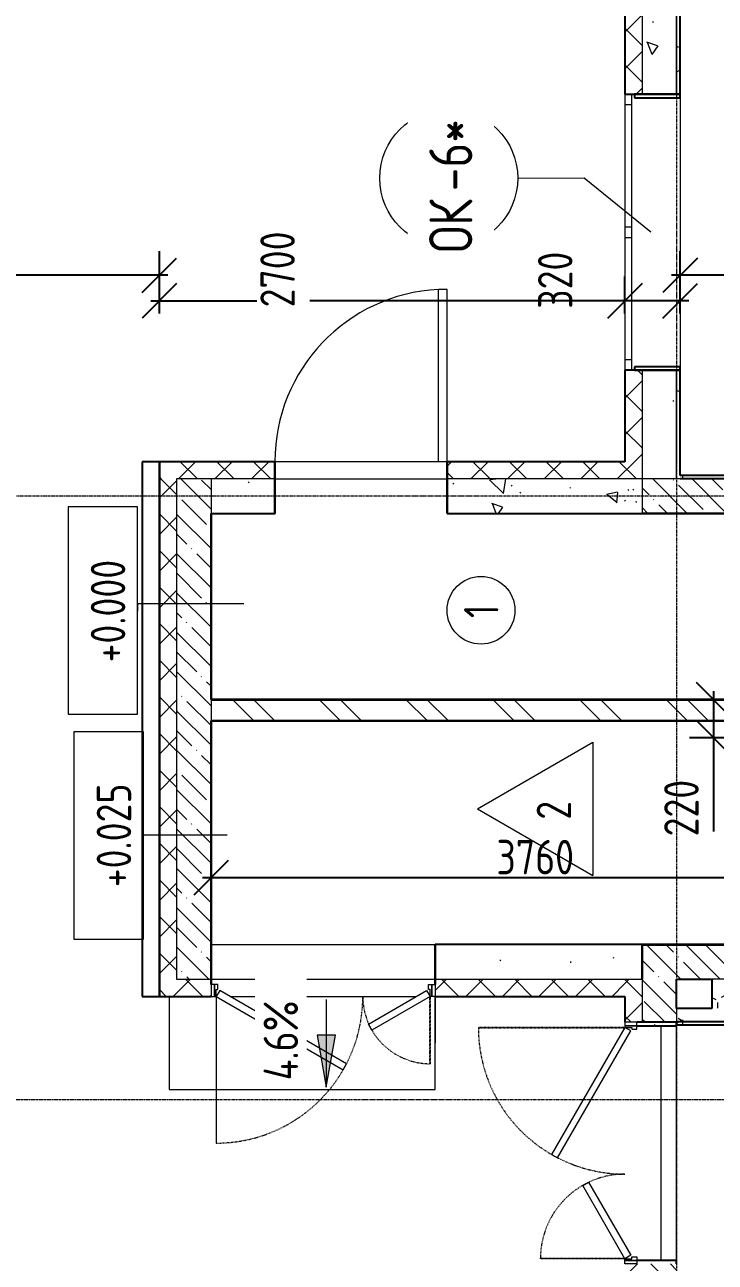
# Model space of a CAD drawing. Header units: millimetres. Extents: x -11854 to 4360091, y -19344 to 4989148.
# Drawn here: x 4962 to 8967, y 28142 to 35315 of the extents above; entities that cross this region are included whole.
import ezdxf

# ---------------------------------------------------------------- set-up
doc = ezdxf.new("R2010")
doc.units = ezdxf.units.MM
doc.linetypes.add('Линия сетки', pattern=[22.225, 12.7, -3.175, 3.175, -3.175])
doc.linetypes.add('Штрих', pattern=[6.35, 3.175, -3.175])
doc.layers.get('0').update_dxf_attribs({"color": 254})
doc.layers.get('Defpoints').update_dxf_attribs({"color": 254})
for name, color, linetype, lineweight in [('A-ANNO-DIMS', 254, 'Continuous', 9), ('A-AREA-IDEN', 254, 'Continuous', 9), ('A-DOOR', 254, 'Continuous', 9), ('A-DOOR-FRAM', 254, 'Continuous', 18), ('A-FLOR', 254, 'Continuous', 9), ('A-GLAZ', 254, 'Continuous', 9), ('A-GLAZ-IDEN', 254, 'Continuous', 9), ('A-WALL', 254, 'Continuous', 9), ('G-ANNO-DIMS', 254, 'Continuous', 9), ('S-GRID', 254, 'Continuous', 9)]:
    doc.layers.add(name, color=color, linetype=linetype, lineweight=lineweight)
doc.styles.add('ISOCPEUR', font='isocpeur.ttf', dxfattribs={"width": 0.8, "height": 200})
doc.styles.add('ISOCPEUR_1', font='isocpeur.ttf', dxfattribs={"width": 0.8, "height": 250})
doc.styles.add('ISOCPEUR_B', font='', dxfattribs={"width": 0.8, "height": 200})
doc.styles.get('ISOCPEUR_B').set_extended_font_data('ISOCPEUR', bold=True)
doc.dimstyles.new('2_0_мм_ISOCPEUR', dxfattribs={"dimscale": 304.8, "dimtxt": 199.196235, "dimasz": 0.656168, "dimexe": 0.459318, "dimexo": 0.625, "dimgap": 0.065617, "dimtad": 1, "dimdec": 0, "dimtxsty": 'ISOCPEUR', "dimblk1": 'OBLIQUE', "dimblk2": 'OBLIQUE', "dimsah": 1, "dimcen": 2.5, "dimdle": 0.164042, "dimazin": 3, "dimtfac": 1, "dimtix": 1, "dimtmove": 0, "dimatfit": 3, "dimfxl": 0.787402, "dimfxlon": 1, "dimtvp": 1, "dimarcsym": 2})
doc.dimstyles.new('2_0_мм_ISOCPEUR_1', dxfattribs={"dimscale": 304.8, "dimtxt": 199.196235, "dimasz": 0.656168, "dimexe": 0.459318, "dimexo": 0.625, "dimgap": 0.065617, "dimtad": 1, "dimdec": 0, "dimtxsty": 'ISOCPEUR', "dimblk1": 'OBLIQUE', "dimblk2": 'OBLIQUE', "dimsah": 1, "dimcen": 2.5, "dimdle": 0.164042, "dimazin": 3, "dimtfac": 1, "dimtix": 1, "dimtmove": 1, "dimatfit": 3, "dimfxl": 0.787402, "dimfxlon": 1, "dimtvp": 1, "dimarcsym": 2})
pattern_1 = [(135, (23409.34, 513535.32), (-114.049253, -114.049253), []), (135, (23409.34, 513649.37), (-114.049253, -114.049253), [201.612, -40.322, 3.353, -36.97])]
pattern_2 = [(135, (23409.34, 513535.32), (-106.066017, -106.066017), []), (225, (23409.34, 513535.32), (106.066017, -106.066017), [])]
pattern_3 = [(140, (23409.34, 513535.3), (63.7558, 728.7365), [76.2, -838.2]), (85, (23409.34, 513535.3), (-764.2276, -140.9716), [60.96, -670.56]), (190.451, (23414.65, 513596.05), (-700.4668, 587.77), [64.76, -712.36]), (136.184, (23206.1, 513535.3), (168.171, 1084.3162), [114.3, -1257.3]), (186.636, (23220.2, 513625.7), (-989.7098, 949.61), [97.14, -1068.54]), (81.184, (23206.1, 513535.3), (-989.7012, 949.6206), [91.44, -1005.84]), (111, (23256.94, 513636.9), (409.0606, 606.4579), [76.2, -838.2]), (56, (23256.94, 513636.9), (-736.7529, 247.2083), [60.96, -670.56]), (161.451, (23291, 513687.46), (-327.6855, 853.6683), [64.76, -712.36]), (127.5, (23409.34, 513535.32), (-338.22012, 12.3547), [6.706, -655.726, 6.706, -674.014, -673.1]), (127.5, (23409.34, 513535.32), (-338.22012, 12.3547), [-1343.152, 6.706, -666.394]), (97.5, (23409.34, 513535.32), (-400.72213, 267.27887), [6.706, -381.406, 6.706, -640.486, -256.54]), (97.5, (23409.34, 513535.32), (-400.72213, 267.27887), [-1035.304, 6.706, -249.834]), (57.5, (23409.34, 513308.76), (22.91534, 542.36333), [6.706, -247.294, 6.706, -1837.334]), (57.5, (23409.34, 513308.76), (22.91534, 542.36333), [-260.706, -785.774, 6.706, -1044.854]), (47.5, (23409.34, 513207.16), (-101.7071, 592.51696), [6.706, -323.494, 6.706, -1266.342]), (47.5, (23409.34, 513207.16), (-101.7071, 592.51696), [-336.906, -519.582, 6.706, -740.054])]
pattern_4 = [(90, (23409.34, 513535.32), (-101.6, 406.4), [33.528, -271.272, 33.528, -271.272, -1625.6]), (90, (23409.34, 513535.32), (-101.6, 406.4), [-609.6, 33.528, -576.072, 33.528, -271.272, -711.2]), (90, (23409.34, 513535.32), (-101.6, 406.4), [-1524, 33.528, -169.672, 33.528, -474.472]), (210, (23358.54, 513687.72), (-301.152724, -291.18818), [33.528, -271.272, 33.528, -1896.872]), (210, (23358.54, 513687.72), (-301.152724, -291.18818), [-338.328, -271.272, 33.528, -576.072, -1016]), (210, (23358.54, 513687.72), (-301.152724, -291.18818), [-1219.2, 33.528, -271.272, 33.528, -677.672]), (210, (23358.54, 513687.72), (-301.152724, -291.18818), [-1557.528, -169.672, 33.528, -474.472]), (330, (23155.34, 513738.52), (402.752724, -115.21182), [33.528, -271.272, 33.528, -1896.872]), (330, (23155.34, 513738.52), (402.752724, -115.21182), [-338.328, -271.272, 33.528, -576.072, -1016]), (330, (23155.34, 513738.52), (402.752724, -115.21182), [-1219.2, 33.528, -271.272, 33.528, -677.672]), (330, (23155.34, 513738.52), (402.752724, -115.21182), [-1557.528, -169.672, 33.528, -474.472])]

# ---------------------------------------------------------------- blocks, each defined once
blk = doc.blocks.new('Одиночные-Щитовые - Дверной блок металлический наружный ДМН 21х10 Л-6804519-1Г')
at = {"layer": 'A-DOOR', "lineweight": 18}
for p, q in [((449, 150), (449, 1148.7)), ((500, 1148.7), (449, 1148.7)), ((500, 150), (500, 1148.7)), ((500, 150), (449, 150))]:
    blk.add_line(p, q, dxfattribs=at)
at = {"layer": 'A-DOOR'}
blk.add_arc((500, 150), 1000, 92.92335, 180, dxfattribs=at)
blk = doc.blocks.new('Дверь_Двупольная_внутренняя ПВХ профиль - Дверной блок наружный металлический остекленный ДМНО 21х13 Л-6812507-1Г')
at = {"layer": 'A-DOOR', "linetype": 'Штрих'}
for p, q in [((618, 1000), (618, 150)), ((-618, 540), (-618, 150))]:
    blk.add_line(p, q, dxfattribs=at)
at = {"layer": 'A-DOOR'}
for p, q in [((620, 1000), (618, 1000)), ((-620, 540), (-618, 540)), ((-650, 150), (-630, 150)), ((-650, 80), (-650, 150)), ((-630, 150), (-630, 80)), ((-618, 150), (-620, 150)), ((618, 150), (620, 150)), ((650, 150), (630, 150)), ((630, 150), (630, 80)), ((650, 80), (650, 150)), ((-630, 80), (-650, 80)), ((630, 80), (650, 80))]:
    blk.add_line(p, q, dxfattribs=at)
at = {"layer": 'A-DOOR', "linetype": 'Штрих', "lineweight": 18}
for p, q in [((620, 150), (620, 1000)), ((-620, 150), (-620, 540))]:
    blk.add_line(p, q, dxfattribs=at)
at = {"layer": 'A-DOOR', "lineweight": 18}
for p, q in [((-116.1, 575), (-136.1, 540.4)), ((620, 150), (-116.1, 575)), ((-136.1, 540.4), (600, 115.4)), ((-620, 150), (-282.3, 345)), ((-262.3, 310.4), (-600, 115.4)), ((-282.3, 345), (-262.3, 310.4)), ((-600, 115.4), (-620, 150)), ((600, 115.4), (620, 150))]:
    blk.add_line(p, q, dxfattribs=at)
at = {"layer": 'A-DOOR', "linetype": 'Штрих'}
for centre, radius, start, end in [((620, 150), 850, 90, 180), ((-620, 150), 390, 360, 90)]:
    blk.add_arc(centre, radius, start, end, dxfattribs=at)
at = {"layer": 'A-DOOR-FRAM'}
for p, q in [((-630, 150), (-620, 150)), ((-630, 80), (-630, 150)), ((-620, 150), (-620, 110)), ((630, 150), (620, 150)), ((620, 150), (620, 110)), ((630, 80), (630, 150)), ((-610, 80), (-630, 80)), ((-620, 110), (-610, 110)), ((-610, 110), (-610, 80)), ((620, 110), (610, 110)), ((610, 110), (610, 80)), ((610, 80), (630, 80))]:
    blk.add_line(p, q, dxfattribs=at)
blk = doc.blocks.new('Дверь_Двупольная_внутренняя ПВХ профиль - Дверной блок наружный металлический остекленный ДМНО 21х14 Л-6804981-1Г')
at = {"layer": 'A-DOOR', "linetype": 'Штрих'}
for p, q in [((668, 1000), (668, 150)), ((-668, 640), (-668, 150))]:
    blk.add_line(p, q, dxfattribs=at)
at = {"layer": 'A-DOOR'}
for p, q in [((670, 1000), (668, 1000)), ((-670, 640), (-668, 640)), ((-700, 150), (-680, 150)), ((-700, 80), (-700, 150)), ((-680, 150), (-680, 80)), ((-668, 150), (-670, 150)), ((668, 150), (670, 150)), ((700, 150), (680, 150)), ((680, 150), (680, 80)), ((700, 80), (700, 150)), ((-680, 80), (-700, 80)), ((680, 80), (700, 80))]:
    blk.add_line(p, q, dxfattribs=at)
at = {"layer": 'A-DOOR', "linetype": 'Штрих', "lineweight": 18}
for p, q in [((670, 150), (670, 1000)), ((-670, 150), (-670, 640))]:
    blk.add_line(p, q, dxfattribs=at)
at = {"layer": 'A-DOOR', "lineweight": 18}
for p, q in [((-66.1, 575), (-86.1, 540.4)), ((670, 150), (-66.1, 575)), ((-86.1, 540.4), (650, 115.4)), ((-670, 150), (-245.6, 395)), ((-225.6, 360.4), (-650, 115.4)), ((-245.6, 395), (-225.6, 360.4)), ((-650, 115.4), (-670, 150)), ((650, 115.4), (670, 150))]:
    blk.add_line(p, q, dxfattribs=at)
at = {"layer": 'A-DOOR', "linetype": 'Штрих'}
for centre, radius, start, end in [((670, 150), 850, 90, 180), ((-670, 150), 490, 360, 90)]:
    blk.add_arc(centre, radius, start, end, dxfattribs=at)
at = {"layer": 'A-DOOR-FRAM'}
for p, q in [((-680, 150), (-670, 150)), ((-680, 80), (-680, 150)), ((-670, 150), (-670, 110)), ((680, 150), (670, 150)), ((670, 150), (670, 110)), ((680, 80), (680, 150)), ((-660, 80), (-680, 80)), ((-670, 110), (-660, 110)), ((-660, 110), (-660, 80)), ((670, 110), (660, 110)), ((660, 110), (660, 80)), ((660, 80), (680, 80))]:
    blk.add_line(p, q, dxfattribs=at)
blk = doc.blocks.new('Окно 1800х800 - ОК 1600Х1800_ОК-3_1 _ВНУТРЕННИЕ ОКНА_ EI 32-7438473-1Г')
at = {"layer": 'A-GLAZ', "lineweight": 18}
for p, q in [((-615, 150), (-675, 150)), ((-615, 110), (-615, 150)), ((925, 150), (865, 150)), ((865, 150), (865, 110)), ((-675, 110), (-615, 110)), ((865, 110), (925, 110))]:
    blk.add_line(p, q, dxfattribs=at)
at = {"layer": 'A-GLAZ'}
for p, q in [((-615, 110), (-615, 150)), ((95, 150), (-615, 150)), ((155, 150), (95, 150)), ((95, 150), (95, 110)), ((865, 150), (155, 150)), ((155, 110), (155, 150)), ((865, 150), (865, 110)), ((-615, 110), (95, 110)), ((95, 110), (155, 110)), ((155, 110), (865, 110))]:
    blk.add_line(p, q, dxfattribs=at)
blk = doc.blocks.new('АР-Марка-Помещения-Этаж_Секция_Номер - Номер-1294543-1Г')
at = {"layer": 'A-AREA-IDEN'}
blk.add_circle((0, 1.219), 1.965, dxfattribs=at)
blk = doc.blocks.new('_Oblique')
at = {"color": 0, "linetype": 'ByBlock', "lineweight": -2}
blk.add_line((-0.5, -0.5), (0.5, 0.5), dxfattribs=at)
blk = doc.blocks.new('*D726')
at = {"layer": 'A-ANNO-DIMS', "color": 0, "lineweight": -2, "transparency": 16777216}
for p, q in [((8762.6, 33642), (8762.6, 34003)), ((14562.6, 33642), (14562.6, 34003)), ((14612.6, 33863), (8712.6, 33863))]:
    blk.add_line(p, q, dxfattribs=at)
at = {"layer": 'Defpoints', "color": 0, "transparency": 16777216}
for p in [(8762.6, 33863), (8762.6, 33623), (14562.6, 33623)]:
    blk.add_point(p, dxfattribs=at)
at = {"layer": 'A-ANNO-DIMS', "color": 0, "lineweight": -2, "transparency": 16777216, "xscale": 200, "yscale": 200, "zscale": 200, "rotation": 180}
blk.add_blockref('_Oblique', (8762.6, 33863), dxfattribs=at)
at = {"layer": 'A-ANNO-DIMS', "color": 0, "lineweight": -2, "transparency": 16777216, "xscale": 200, "yscale": 200, "zscale": 200}
blk.add_blockref('_Oblique', (14562.6, 33863), dxfattribs=at)
at = {"layer": 'A-ANNO-DIMS', "color": 0, "transparency": 16777216, "insert": (11662.6, 33983), "char_height": 200, "width": 533.233, "attachment_point": 5, "style": 'ISOCPEUR'}
blk.add_mtext('\\A1;5800', dxfattribs=at)
blk = doc.blocks.new('*D727')
at = {"layer": 'A-ANNO-DIMS', "color": 0, "lineweight": -2, "transparency": 16777216}
for p, q in [((8442.6, 33642), (8442.6, 33855)), ((8762.6, 33642), (8762.6, 33855)), ((8442.6, 33715), (8225.3, 33715)), ((8812.6, 33715), (8442.6, 33715))]:
    blk.add_line(p, q, dxfattribs=at)
at = {"layer": 'Defpoints', "color": 0, "transparency": 16777216}
for p in [(8442.6, 33715), (8442.6, 33623), (8762.6, 33623)]:
    blk.add_point(p, dxfattribs=at)
at = {"layer": 'A-ANNO-DIMS', "color": 0, "lineweight": -2, "transparency": 16777216, "xscale": 200, "yscale": 200, "zscale": 200, "rotation": 180}
blk.add_blockref('_Oblique', (8442.6, 33715), dxfattribs=at)
at = {"layer": 'A-ANNO-DIMS', "color": 0, "lineweight": -2, "transparency": 16777216, "xscale": 200, "yscale": 200, "zscale": 200}
blk.add_blockref('_Oblique', (8762.6, 33715), dxfattribs=at)
at = {"layer": 'A-ANNO-DIMS', "color": 0, "transparency": 16777216, "insert": (7938.6, 33668.4), "char_height": 200, "width": 399.925, "attachment_point": 1, "rotation": 90, "line_spacing_factor": 1.149209, "style": 'ISOCPEUR'}
blk.add_mtext('\\A1;320', dxfattribs=at)
blk = doc.blocks.new('*D728')
at = {"layer": 'A-ANNO-DIMS', "color": 0, "lineweight": -2, "transparency": 16777216}
for p, q in [((5742.6, 33642), (5742.6, 33855)), ((8442.6, 33642), (8442.6, 33855)), ((5692.6, 33715), (6308.3, 33715)), ((8492.6, 33715), (6614.9, 33715))]:
    blk.add_line(p, q, dxfattribs=at)
at = {"layer": 'Defpoints', "color": 0, "transparency": 16777216}
for p in [(5742.6, 33715), (5742.6, 33623), (8442.6, 33623)]:
    blk.add_point(p, dxfattribs=at)
at = {"layer": 'A-ANNO-DIMS', "color": 0, "lineweight": -2, "transparency": 16777216, "xscale": 200, "yscale": 200, "zscale": 200, "rotation": 180}
blk.add_blockref('_Oblique', (5742.6, 33715), dxfattribs=at)
at = {"layer": 'A-ANNO-DIMS', "color": 0, "lineweight": -2, "transparency": 16777216, "xscale": 200, "yscale": 200, "zscale": 200}
blk.add_blockref('_Oblique', (8442.6, 33715), dxfattribs=at)
at = {"layer": 'A-ANNO-DIMS', "color": 0, "transparency": 16777216, "insert": (6328.3, 33676.4), "char_height": 200, "width": 533.233, "attachment_point": 1, "rotation": 90, "line_spacing_factor": 1.149209, "style": 'ISOCPEUR'}
blk.add_mtext('\\A1;2700', dxfattribs=at)
blk = doc.blocks.new('*D729')
at = {"layer": 'A-ANNO-DIMS', "color": 0, "lineweight": -2, "transparency": 16777216}
for p, q in [((2377.6, 33642), (2377.6, 34003)), ((5742.6, 33642), (5742.6, 34003)), ((5792.6, 33863), (2327.6, 33863))]:
    blk.add_line(p, q, dxfattribs=at)
at = {"layer": 'Defpoints', "color": 0, "transparency": 16777216}
for p in [(2377.6, 33863), (2377.6, 33623), (5742.6, 33623)]:
    blk.add_point(p, dxfattribs=at)
at = {"layer": 'A-ANNO-DIMS', "color": 0, "lineweight": -2, "transparency": 16777216, "xscale": 200, "yscale": 200, "zscale": 200, "rotation": 180}
blk.add_blockref('_Oblique', (2377.6, 33863), dxfattribs=at)
at = {"layer": 'A-ANNO-DIMS', "color": 0, "lineweight": -2, "transparency": 16777216, "xscale": 200, "yscale": 200, "zscale": 200}
blk.add_blockref('_Oblique', (5742.6, 33863), dxfattribs=at)
at = {"layer": 'A-ANNO-DIMS', "color": 0, "transparency": 16777216, "insert": (4060.1, 33983), "char_height": 200, "width": 533.233, "attachment_point": 5, "style": 'ISOCPEUR'}
blk.add_mtext('\\A1;3365', dxfattribs=at)
blk = doc.blocks.new('*D737')
at = {"layer": 'A-ANNO-DIMS', "color": 0, "lineweight": -2, "transparency": 16777216}
for p, q in [((8957, 31452), (8957, 31182)), ((9641.8, 31402), (8817, 31402)), ((9641.8, 31182), (8817, 31182)), ((8957, 31182), (8957, 30638))]:
    blk.add_line(p, q, dxfattribs=at)
at = {"layer": 'Defpoints', "color": 0, "transparency": 16777216}
for p in [(9660.9, 31402), (8957, 31182), (9660.9, 31182)]:
    blk.add_point(p, dxfattribs=at)
at = {"layer": 'A-ANNO-DIMS', "color": 0, "lineweight": -2, "transparency": 16777216, "xscale": 200, "yscale": 200, "zscale": 200}
for p, rotation in [((8957, 31402), 90), ((8957, 31182), 270)]:
    blk.add_blockref('_Oblique', p, dxfattribs=dict(at, rotation=rotation))
at = {"layer": 'A-ANNO-DIMS', "color": 0, "transparency": 16777216, "insert": (8670.3, 30610.1), "char_height": 200, "width": 399.925, "attachment_point": 1, "rotation": 90, "line_spacing_factor": 1.149209, "style": 'ISOCPEUR'}
blk.add_mtext('\\A1;220', dxfattribs=at)
blk = doc.blocks.new('Высотные отметки - Высотная отметка - Рамка-81980-1Г')
at = {"layer": 'G-ANNO-DIMS'}
for p, q in [((6.031, 4.034), (-5.983, 4.034)), ((-5.983, 4.034), (-5.983, 0)), ((6.031, 0), (6.031, 4.034)), ((-5.983, 0), (6.031, 0))]:
    blk.add_line(p, q, dxfattribs=at)
blk = doc.blocks.new('*D770')
at = {"layer": 'A-ANNO-DIMS', "color": 0, "lineweight": -2, "transparency": 16777216}
for p, q in [((6042.6, 30149.1), (6042.6, 30510.1)), ((9802.6, 30149.1), (9802.6, 30510.1)), ((9852.6, 30370.1), (5992.6, 30370.1))]:
    blk.add_line(p, q, dxfattribs=at)
at = {"layer": 'Defpoints', "color": 0, "transparency": 16777216}
for p in [(6042.6, 30370.1), (6042.6, 30130.1), (9802.6, 30130.1)]:
    blk.add_point(p, dxfattribs=at)
at = {"layer": 'A-ANNO-DIMS', "color": 0, "lineweight": -2, "transparency": 16777216, "xscale": 200, "yscale": 200, "zscale": 200, "rotation": 180}
blk.add_blockref('_Oblique', (6042.6, 30370.1), dxfattribs=at)
at = {"layer": 'A-ANNO-DIMS', "color": 0, "lineweight": -2, "transparency": 16777216, "xscale": 200, "yscale": 200, "zscale": 200}
blk.add_blockref('_Oblique', (9802.6, 30370.1), dxfattribs=at)
at = {"layer": 'A-ANNO-DIMS', "color": 0, "transparency": 16777216, "insert": (7922.6, 30490.1), "char_height": 200, "width": 533.233, "attachment_point": 5, "style": 'ISOCPEUR'}
blk.add_mtext('\\A1;3760', dxfattribs=at)
blk = doc.blocks.new('Марка окна - Марка окна-2857-1Г')
at = {"layer": 'A-GLAZ-IDEN'}
blk.add_circle((0, 0), 4.001, dxfattribs=at)
blk = doc.blocks.new('МАРКА ПОМЕЩЕНИЯ - ПОЛЫ - ОТДЕЛКА ПОЛА-6347798-1Г')
at = {"layer": 'A-AREA-IDEN'}
for p, q in [((0, 4.233), (-3.855, -2.444)), ((0, 4.233), (3.855, -2.444)), ((3.855, -2.444), (-3.855, -2.444))]:
    blk.add_line(p, q, dxfattribs=at)

msp = doc.modelspace()

# ---------------------------------------------------------------- hatches: boundary and pattern name
at = {"layer": 'A-WALL'}
h = msp.add_hatch(dxfattribs=at)
h.set_pattern_fill('FP_2', color=8, angle=90, style=0, pattern_type=2)
h.set_pattern_definition(pattern_3)
h.paths.add_polyline_path([(8742.6, 35642.4), (8542.6, 35642.4), (8542.6, 34912.4), (8742.6, 34912.4), (8742.6, 35542.4)])
h.paths.add_polyline_path([(8742.6, 33312.4), (8542.6, 33312.4), (8542.6, 32682.4), (8742.6, 32682.4), (8742.6, 32940.2)])
h = msp.add_hatch(dxfattribs=at)
h.set_pattern_fill('FP_4', color=8, angle=90, style=0, pattern_type=2)
h.set_pattern_definition(pattern_4)
h.paths.add_polyline_path([(8762.6, 32682.4), (8762.6, 33312.4), (8742.6, 33312.4), (8742.6, 32682.4)])
h.paths.add_polyline_path([(8762.6, 35622.4), (8742.6, 35622.4), (8742.6, 34912.4), (8762.6, 34912.4)])
h = msp.add_hatch(dxfattribs=at)
h.set_pattern_fill('FP_3', color=8, angle=90, style=0, pattern_type=2)
h.set_pattern_definition(pattern_2)
h.paths.add_polyline_path([(8542.6, 35542.4), (8442.6, 35542.4), (8442.6, 34912.4), (8542.6, 34912.4)])
h.paths.add_polyline_path([(8542.6, 33312.4), (8442.6, 33312.4), (8442.6, 32782.4), (8542.6, 32782.4), (8542.6, 32940.2)])
h = msp.add_hatch(dxfattribs=at)
h.set_pattern_fill('FP_3', color=8, angle=90, style=0, pattern_type=2)
h.set_pattern_definition(pattern_2)
h.paths.add_polyline_path([(8542.6, 32782.4), (7412.6, 32782.4), (7412.6, 32682.4), (8542.6, 32682.4)])
h.paths.add_polyline_path([(6412.6, 32782.4), (5742.6, 32782.4), (5742.6, 32682.4), (6412.6, 32682.4)])
h = msp.add_hatch(dxfattribs=at)
h.set_pattern_fill('FP_3', color=8, angle=90, style=0, pattern_type=2)
h.set_pattern_definition(pattern_2)
h.paths.add_polyline_path([(5842.6, 29782.4), (5842.6, 32682.4), (5742.6, 32682.4), (5742.6, 29782.4)])
h = msp.add_hatch(dxfattribs=at)
h.set_pattern_fill('FP_1', color=8, angle=90, style=0, pattern_type=2)
h.set_pattern_definition(pattern_1)
h.paths.add_polyline_path([(6042.6, 29782.4), (6042.6, 32682.4), (5842.6, 32682.4), (5842.6, 29782.4), (5879.3, 29782.4)])
h = msp.add_hatch(dxfattribs=at)
h.set_pattern_fill('FP_2', color=8, angle=90, style=0, pattern_type=2)
h.set_pattern_definition(pattern_3)
h.paths.add_polyline_path([(8542.6, 32482.4), (8542.6, 32682.4), (7412.6, 32682.4), (7412.6, 32482.4), (7555, 32482.4)])
h.paths.add_polyline_path([(6412.6, 32682.4), (6042.6, 32682.4), (6043.6, 32482.4), (6412.6, 32482.4)])
h = msp.add_hatch(dxfattribs=at)
h.set_pattern_fill('FP_1', color=8, angle=90, style=0, pattern_type=2)
h.set_pattern_definition(pattern_1)
h.paths.add_polyline_path([(14782.6, 32682.4), (8542.6, 32682.4), (8542.6, 32482.4), (14782.6, 32482.4), (14782.6, 32582.3)])
h = msp.add_hatch(dxfattribs=at)
h.set_pattern_fill('FP_4', color=8, angle=90, style=0, pattern_type=2)
h.set_pattern_definition(pattern_4)
h.paths.add_polyline_path([(12922.6, 32702.4), (8762.6, 32702.4), (8762.6, 32682.4), (12922.6, 32682.4)])
h = msp.add_hatch(dxfattribs=at)
h.set_pattern_fill('FP_5', color=8, angle=90, style=0, pattern_type=2)
h.set_pattern_definition([(135, (23409.34, 513535.32), (-251.44717, -251.44717), []), (135, (23028.34, 513535.32), (-251.44717, -251.44717), [])])
h.paths.add_polyline_path([(12797.1, 31282), (12796.1, 31402), (6042.6, 31402), (6043.6, 31282), (12796.1, 31282)])
h = msp.add_hatch(dxfattribs=at)
h.set_pattern_fill('FP_2', color=8, angle=90, style=0, pattern_type=2)
h.set_pattern_definition(pattern_3)
h.paths.add_polyline_path([(8542.6, 29782.4), (8542.6, 29982.4), (7342.6, 29982.4), (7342.6, 29782.4), (8442.6, 29782.4)])
h = msp.add_hatch(dxfattribs=at)
h.set_pattern_fill('FP_1', color=8, angle=90, style=0, pattern_type=2)
h.set_pattern_definition(pattern_1)
h.paths.add_polyline_path([(14782.6, 29982.4), (8542.6, 29982.4), (8542.6, 29782.4), (14782.6, 29782.4)])
h = msp.add_hatch(dxfattribs=at)
h.set_pattern_fill('FP_3', color=8, angle=90, style=0, pattern_type=2)
h.set_pattern_definition(pattern_2)
h.paths.add_polyline_path([(8442.6, 29718.9), (8442.6, 29782.4), (7342.6, 29782.4), (7342.6, 29682.4), (8442.6, 29682.4)])
h.paths.add_polyline_path([(6042.6, 29682.4), (6042.6, 29782.4), (5742.6, 29782.4), (5742.6, 29682.4), (5879.3, 29682.4)])
h = msp.add_hatch(dxfattribs=at)
h.set_pattern_fill('FP_3', color=8, angle=90, style=0, pattern_type=2)
h.set_pattern_definition(pattern_2)
h.paths.add_polyline_path([(8542.6, 25982.4), (8542.6, 28132.4), (8442.6, 28132.4), (8442.6, 25982.4)])
h.paths.add_polyline_path([(8542.6, 29532.4), (8542.6, 29782.4), (8442.6, 29782.4), (8442.6, 29532.4), (8512.6, 29532.4)])
h = msp.add_hatch(dxfattribs=at)
h.set_pattern_fill('FP_1', color=8, angle=90, style=0, pattern_type=2)
h.set_pattern_definition(pattern_1)
h.paths.add_polyline_path([(8742.6, 29612.4), (8742.6, 29782.4), (8542.6, 29782.4), (8542.6, 29532.4), (8742.6, 29532.4), (8742.6, 29537.4)])
h.paths.add_polyline_path([(8742.6, 27882.4), (8742.6, 28132.4), (8542.6, 28132.4), (8542.6, 25782.4), (8742.6, 25782.4), (8742.6, 27682.4)])
h = msp.add_hatch(dxfattribs=at)
h.set_pattern_fill('FP_4', color=8, angle=90, style=0, pattern_type=2)
h.set_pattern_definition(pattern_4)
h.paths.add_polyline_path([(9022.6, 29782.4), (8947.6, 29782.4), (8947.6, 29537.4), (9022.6, 29537.4)])
h = msp.add_hatch(dxfattribs=at)
h.set_pattern_fill('FP_4', color=8, angle=90, style=0, pattern_type=2)
h.set_pattern_definition(pattern_4)
h.paths.add_polyline_path([(8947.6, 29612.4), (8742.6, 29612.4), (8742.6, 29537.4), (8947.6, 29537.4)])
h = msp.add_hatch(dxfattribs=at)
h.set_pattern_fill('FP_4', color=8, angle=90, style=0, pattern_type=2)
h.set_pattern_definition(pattern_4)
h.paths.add_polyline_path([(8742.6, 29532.4), (8512.6, 29532.4), (8512.6, 29512.4), (8742.6, 29512.4)])
h = msp.add_hatch(dxfattribs=at)
h.set_pattern_fill('FP_4', color=8, angle=90, style=0, pattern_type=2)
h.set_pattern_definition(pattern_4)
h.paths.add_polyline_path([(9042.6, 29537.4), (8742.6, 29537.4), (8742.6, 29517.4), (9042.6, 29517.4)])
at = {"layer": 'G-ANNO-DIMS'}
msp.add_hatch(color=8, dxfattribs=at).paths.add_polyline_path([(6710.8, 29157.2), (6763.7, 29457.2), (6657.9, 29457.2)])

# ---------------------------------------------------------------- linework, layer by layer
at = {"layer": 'A-FLOR', "color": 8}
for p, q in [((7411.6, 32782.4), (6413.6, 32782.4)), ((6413.6, 32682.4), (7411.6, 32682.4)), ((6043.6, 29782.4), (7341.6, 29782.4)), ((6152.6, 29682.4), (7232.6, 29682.4)), ((8650.6, 29512.4), (8650.6, 28152.4)), ((8742.6, 28152.4), (8742.6, 29512.4))]:
    msp.add_line(p, q, dxfattribs=at)
at = {"layer": 'A-FLOR', "color": 8, "lineweight": 18}
for p, q in [((5800.2, 29682.4), (5800.2, 29142.4)), ((7342.6, 29142.4), (7342.6, 29682.4)), ((7342.6, 29142.4), (7343.5, 29682.4)), ((5800.2, 29142.4), (6072.6, 29142.4)), ((6074.6, 29142.4), (7342.6, 29142.4))]:
    msp.add_line(p, q, dxfattribs=at)
at = {"layer": 'A-GLAZ-IDEN', "color": 8}
for p, q in [((8206.8, 34425.7), (7821, 34424.8)), ((8592.6, 34112.4), (8206.8, 34425.7))]:
    msp.add_line(p, q, dxfattribs=at)
at = {"layer": 'A-WALL', "color": 8}
for p, q in [((8542.6, 35642.4), (8542.6, 34912.4)), ((8742.6, 34912.4), (8742.6, 35642.4)), ((8742.6, 35542.4), (8742.6, 34912.4)), ((8762.6, 34892.4), (8762.6, 33332.4)), ((8542.6, 33312.4), (8542.6, 32682.4)), ((8742.6, 32682.4), (8742.6, 33312.4)), ((8742.6, 33312.4), (8742.6, 32782.4)), ((6042.6, 32682.4), (5842.6, 32682.4)), ((5842.6, 32682.4), (5842.6, 29782.4)), ((6412.6, 32682.4), (6042.6, 32682.4)), ((6042.6, 32682.4), (6042.6, 32482.4)), ((8542.6, 32682.4), (7412.6, 32682.4)), ((8762.6, 32682.4), (8542.6, 32682.4)), ((8542.6, 32682.4), (8542.6, 32482.4)), ((6042.6, 32482.4), (6412.6, 32482.4)), ((7412.6, 32482.4), (8542.6, 32482.4)), ((6042.6, 31403), (6042.6, 31402)), ((6042.6, 31402), (6042.6, 31282)), ((6043.6, 31282), (6042.6, 31282)), ((6043.6, 29983.4), (7342.6, 29983.4)), ((8542.6, 29982.4), (7342.6, 29982.4)), ((5842.6, 29782.4), (6042.6, 29782.4)), ((7342.6, 29782.4), (8542.6, 29782.4)), ((8542.6, 29782.4), (8542.6, 29532.4)), ((9042.6, 29782.4), (8947.6, 29782.4)), ((8742.6, 29612.4), (8742.6, 29537.4))]:
    msp.add_line(p, q, dxfattribs=at)
at = {"layer": 'A-WALL', "color": 8, "lineweight": 25}
for p, q in [((8762.6, 34912.4), (8762.6, 35622.4)), ((8442.6, 35542.4), (8442.6, 34912.4)), ((8442.6, 34912.4), (8762.6, 34912.4)), ((8762.6, 34912.4), (8497.6, 34912.4)), ((8497.6, 34912.4), (8497.6, 34892.4)), ((8497.6, 34892.4), (8762.6, 34892.4)), ((8762.6, 34892.4), (8762.6, 34912.4)), ((8442.6, 33312.4), (8442.6, 32782.4)), ((8762.6, 33312.4), (8442.6, 33312.4)), ((8762.6, 33332.4), (8497.6, 33332.4)), ((8497.6, 33332.4), (8497.6, 33312.4)), ((8497.6, 33312.4), (8762.6, 33312.4)), ((8762.6, 33312.4), (8762.6, 33332.4)), ((8762.6, 32702.4), (8762.6, 33312.4)), ((5742.6, 32782.4), (5642.6, 32782.4)), ((5642.6, 32782.4), (5642.6, 29682.4)), ((5742.6, 32782.4), (5742.6, 29682.4)), ((6412.6, 32782.4), (5742.6, 32782.4)), ((5742.6, 29682.4), (5742.6, 32782.4)), ((6412.6, 32482.4), (6412.6, 32782.4)), ((6413.6, 32782.4), (6412.6, 32782.4)), ((6412.6, 32782.4), (6412.6, 32481.4)), ((6413.6, 32481.4), (6413.6, 32782.4)), ((7412.6, 32782.4), (7411.6, 32782.4)), ((7411.6, 32782.4), (7411.6, 32481.4)), ((8442.6, 32782.4), (7412.6, 32782.4)), ((7412.6, 32481.4), (7412.6, 32782.4)), ((12922.6, 32702.4), (8762.6, 32702.4)), ((12922.6, 32682.4), (8762.6, 32682.4)), ((6042.6, 31403), (6042.6, 32482.4)), ((6042.6, 32482.4), (6042.6, 31403)), ((6043.6, 31403), (6043.6, 32481.4)), ((6043.6, 32481.4), (6413.6, 32481.4)), ((7411.6, 32481.4), (14001.6, 32481.4)), ((8542.6, 32482.4), (14002.6, 32482.4)), ((14002.6, 32482.4), (8542.6, 32482.4)), ((6042.6, 31402), (12796.1, 31402)), ((12797.1, 31403), (6043.6, 31403)), ((6042.6, 31282), (6042.6, 29752.4)), ((6043.6, 31282), (12796.1, 31282)), ((6043.6, 29752.4), (6043.6, 31281)), ((6043.6, 31281), (12797.1, 31281)), ((6043.6, 29982.4), (6042.6, 29982.4)), ((6042.6, 29982.4), (6042.6, 29752.4)), ((7342.6, 29982.4), (7341.6, 29982.4)), ((7341.6, 29982.4), (7341.6, 29752.4)), ((7342.6, 29983.4), (7342.6, 29752.4)), ((12202.6, 29983.4), (7342.6, 29983.4)), ((7342.6, 29752.4), (7342.6, 29982.4)), ((8542.6, 29982.4), (8542.6, 29782.4)), ((8542.6, 29782.4), (8542.6, 29982.4)), ((8542.6, 29982.4), (12202.6, 29982.4)), ((8742.6, 29782.4), (8947.6, 29782.4)), ((8742.6, 29612.4), (8742.6, 29782.4)), ((8947.6, 29782.4), (8947.6, 29612.4)), ((5642.6, 29682.4), (5742.6, 29682.4)), ((5742.6, 29682.4), (6042.6, 29682.4)), ((7342.6, 29682.4), (8442.6, 29682.4)), ((8442.6, 29682.4), (8442.6, 29532.4)), ((8947.6, 29612.4), (8742.6, 29612.4)), ((8742.6, 29532.4), (8512.6, 29532.4)), ((8512.6, 29512.4), (8742.6, 29512.4)), ((8742.6, 29532.4), (8742.6, 29537.4)), ((8742.6, 29537.4), (9022.6, 29537.4)), ((8742.6, 29537.4), (8742.6, 29517.4)), ((8742.6, 29512.4), (8742.6, 29532.4)), ((8742.6, 29517.4), (9042.6, 29517.4)), ((8742.6, 28152.4), (8512.6, 28152.4)), ((8742.6, 28132.4), (8742.6, 28152.4))]:
    msp.add_line(p, q, dxfattribs=at)
at = {"layer": 'G-ANNO-DIMS', "color": 8}
for p, q in [((5616.4, 31959), (5616.4, 31916.6)), ((6232.4, 31959), (5616.4, 31959)), ((5650.5, 30616.5), (5650.5, 30613.4)), ((6136.3, 30616.5), (5650.5, 30616.5)), ((6710.8, 29664.6), (6710.8, 29157.2)), ((6763.7, 29457.2), (6657.9, 29457.2)), ((6657.9, 29457.2), (6710.8, 29157.2)), ((6710.8, 29157.2), (6763.7, 29457.2))]:
    msp.add_line(p, q, dxfattribs=at)
at = {"layer": 'S-GRID', "color": 8, "linetype": 'Линия сетки'}
for p, q in [((8742.6, 43877.4), (8742.6, 16449)), ((25823.8, 32582.4), (-1161, 32582.4)), ((24887.4, 29082.4), (-1161, 29082.4))]:
    msp.add_line(p, q, dxfattribs=at)

# ---------------------------------------------------------------- block references
at = {"layer": 'A-AREA-IDEN', "color": 8, "xscale": 99.99999999999991, "yscale": 99.99999999999991, "zscale": 99.99999999999991, "rotation": 89.99999999999999}
for name, p in [('АР-Марка-Помещения-Этаж_Секция_Номер - Номер-1294543-1Г', (7730, 31921.1)), ('МАРКА ПОМЕЩЕНИЯ - ПОЛЫ - ОТДЕЛКА ПОЛА-6347798-1Г', (8011.5, 30770))]:
    msp.add_blockref(name, p, dxfattribs=at)
at = {"layer": 'A-DOOR', "color": 8}
msp.add_blockref('Одиночные-Щитовые - Дверной блок металлический наружный ДМН 21х10 Л-6804519-1Г', (6912.6, 32632.4), dxfattribs=at)
for name, p, rotation in [('Дверь_Двупольная_внутренняя ПВХ профиль - Дверной блок наружный металлический остекленный ДМНО 21х13 Л-6812507-1Г', (6692.6, 29832.4), 180), ('Дверь_Двупольная_внутренняя ПВХ профиль - Дверной блок наружный металлический остекленный ДМНО 21х14 Л-6804981-1Г', (8592.6, 28832.4), 89.99999999999999)]:
    msp.add_blockref(name, p, dxfattribs=dict(at, rotation=rotation))
at = {"layer": 'A-GLAZ', "color": 8, "rotation": 89.9999768377016}
msp.add_blockref('Окно 1800х800 - ОК 1600Х1800_ОК-3_1 _ВНУТРЕННИЕ ОКНА_ EI 32-7438473-1Г', (8592.6, 33987.4), dxfattribs=at)
at = {"layer": 'A-GLAZ-IDEN', "color": 8, "xscale": 99.99999999999991, "yscale": 99.99999999999991, "zscale": 99.99999999999991, "rotation": 89.99999999999999}
msp.add_blockref('Марка окна - Марка окна-2857-1Г', (7420.8, 34425.7), dxfattribs=at)
at = {"layer": 'G-ANNO-DIMS', "color": 8, "xscale": 99.99999999999991, "yscale": 99.99999999999991, "zscale": 99.99999999999991, "rotation": 89.99999999999999}
for p in [(5616.4, 31916.6), (5650.5, 30613.4)]:
    msp.add_blockref('Высотные отметки - Высотная отметка - Рамка-81980-1Г', p, dxfattribs=at)

# ---------------------------------------------------------------- texts
at = {"layer": 'A-AREA-IDEN', "color": 8, "char_height": 200, "attachment_point": 1, "rotation": 90}
for s, insert, width, style in [('\\fISOCPEUR|b1|i0|c204|p34|;\\W.8;1', (7509.2, 31875.4), 102.616, 'ISOCPEUR_B'), ('\\fISOCPEUR|b0|i0|c204|p34|;\\W.8;2', (7930.8, 30706.6), 141.097, 'ISOCPEUR')]:
    msp.add_mtext(s, dxfattribs=dict(at, insert=insert, width=width, style=style))

# ---------------------------------------------------------------- dimensions: what is measured, and where the dimension line sits
at = {"layer": 'A-ANNO-DIMS', "color": 8}
for base, p1, p2, override, picture, middle in [((5742.6, 33715), (8442.6, 33623), (5742.6, 33623), {"dimfxl": 2700.002833}, '*D728', (6461.6, 33715)), ((8442.6, 33715), (8762.6, 33623), (8442.6, 33623), {"dimfxl": 319.999522}, '*D727', (8071.9, 33715))]:
    dim = msp.add_linear_dim(base=base, p1=p1, p2=p2, angle=180, dimstyle='2_0_мм_ISOCPEUR', override=override, dxfattribs=at)
    dim.commit()
    dim.dimension.update_dxf_attribs({"geometry": picture, "text_midpoint": middle, "dimtype": 160, "text_rotation": 90})
for base, p1, p2, override, picture, middle in [((2377.6, 33863), (5742.6, 33623), (2377.6, 33623), {"dimfxl": 3365.002158}, '*D729', (4060.1, 33983)), ((8762.6, 33863), (14562.6, 33623), (8762.6, 33623), {"dimfxl": 5799.997644}, '*D726', (11662.6, 33983)), ((6042.6, 30370.1), (9802.6, 30130.1), (6042.6, 30130.1), {"dimfxl": 3759.997825}, '*D770', (7922.6, 30490.1))]:
    dim = msp.add_linear_dim(base=base, p1=p1, p2=p2, angle=180, dimstyle='2_0_мм_ISOCPEUR_1', override=override, dxfattribs=at)
    dim.commit()
    dim.dimension.update_dxf_attribs({"geometry": picture, "text_midpoint": middle})
dim = msp.add_linear_dim(base=(8957, 31182), p1=(9660.9, 31402), p2=(9660.9, 31182), angle=90, dimstyle='2_0_мм_ISOCPEUR', override={"dimfxl": 220}, dxfattribs=at)
dim.commit()
dim.dimension.update_dxf_attribs({"geometry": '*D737', "text_midpoint": (8957, 30810), "dimtype": 160})

# ---------------------------------------------------------------- next in the draw order: texts
at = {"layer": 'A-GLAZ-IDEN', "color": 8, "insert": (7307.7, 33993.2), "char_height": 250, "width": 432.911, "attachment_point": 1, "rotation": 90, "style": 'ISOCPEUR_1', "bg_fill": 2}
msp.add_mtext('ОК', dxfattribs=at)
at = {"layer": 'G-ANNO-DIMS', "color": 8, "char_height": 200, "attachment_point": 1, "rotation": 90, "line_spacing_factor": 1.149209, "style": 'ISOCPEUR', "bg_fill": 3, "box_fill_scale": 1.25, "bg_fill_color": 9, "bg_fill_true_color": 13158600, "bg_fill_transparency": 0}
for s, insert, width in [('+0.000', (5345.1, 31618.8), 714.692), ('+0.025', (5379.3, 30315.6), 714.692), ('4.6%', (6347.2, 29196.3), 547.373)]:
    msp.add_mtext(s, dxfattribs=dict(at, insert=insert, width=width))

# ---------------------------------------------------------------- next in the draw order: texts
at = {"layer": 'A-GLAZ-IDEN', "color": 8, "insert": (7307.7, 34350.4), "char_height": 250, "width": 606.076, "attachment_point": 1, "rotation": 90, "style": 'ISOCPEUR_1', "bg_fill": 2}
msp.add_mtext('-6*', dxfattribs=at)

doc.saveas('drawing.dxf')
